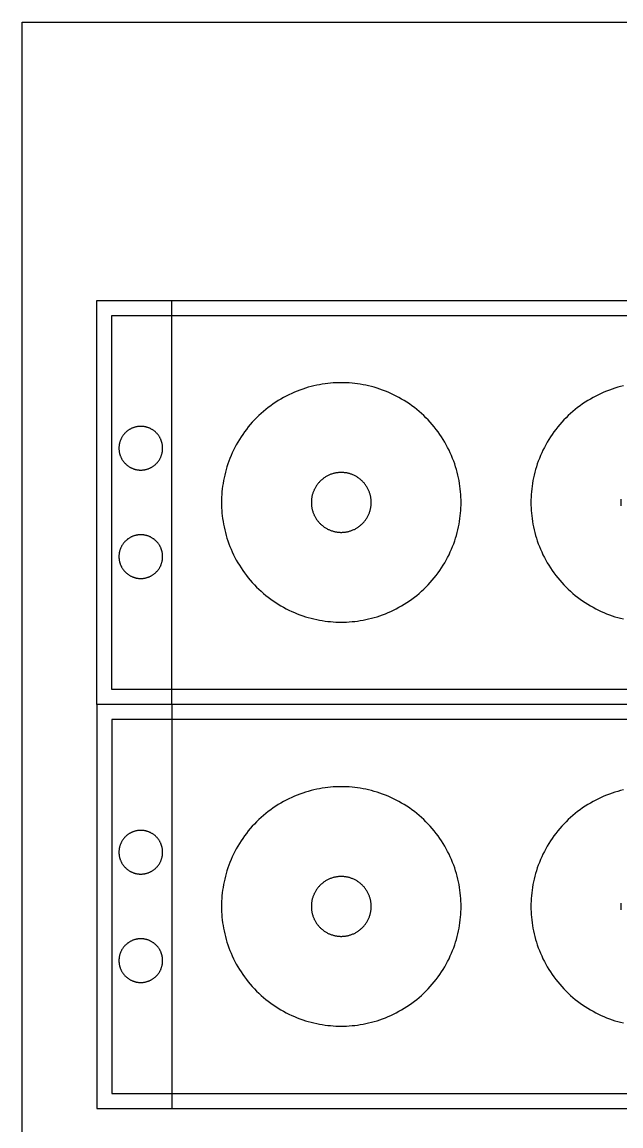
# Model space of a CAD drawing. Header units: centimetres. Extents: x 31418 to 49849, y -3781 to 3852.
# Drawn here: x 33848.1 to 33888.1, y 921.4 to 995.1 of the extents above; entities that cross this region are included whole.
import ezdxf

# ---------------------------------------------------------------- set-up
doc = ezdxf.new("R2010")
doc.units = ezdxf.units.CM
doc.header["$LTSCALE"] = 100
doc.header["$MEASUREMENT"] = 0
doc.layers.add('Artefactos', color=21, linetype='Continuous')
doc.layers.add('Muebles', color=11, linetype='Continuous')

# ---------------------------------------------------------------- blocks, each defined once
blk = doc.blocks.new('cocina')
at = {"layer": 'Artefactos'}
for points in [[(30698.538, 833.774), (30648.538, 833.774)], [(30693.538, 806.774), (30693.538, 833.774)], [(30698.538, 806.774), (30698.538, 833.774)], [(30697.538, 832.774), (30651.538, 832.774)], [(30697.538, 807.774), (30697.538, 832.774)], [(30663.367, 812.486), (30663.554, 812.532), (30663.74, 812.583), (30663.927, 812.639), (30664.113, 812.7), (30664.299, 812.766), (30664.484, 812.836), (30664.668, 812.912), (30664.851, 812.992), (30665.033, 813.078), (30665.213, 813.168), (30665.392, 813.264), (30665.569, 813.364), (30665.744, 813.469), (30665.917, 813.578), (30666.087, 813.693), (30666.255, 813.812), (30666.42, 813.936), (30666.581, 814.064), (30666.74, 814.196), (30666.896, 814.332), (30667.048, 814.473), (30667.196, 814.618), (30667.34, 814.766), (30667.481, 814.918), (30667.618, 815.073), (30667.75, 815.232), (30667.878, 815.394), (30668.002, 815.559), (30668.121, 815.727), (30668.235, 815.897), (30668.345, 816.069), (30668.45, 816.244), (30668.55, 816.421), (30668.645, 816.6), (30668.736, 816.781), (30668.821, 816.962), (30668.902, 817.146), (30668.977, 817.33), (30669.048, 817.515), (30669.114, 817.7), (30669.174, 817.887), (30669.23, 818.073), (30669.281, 818.26), (30669.327, 818.446), (30669.369, 818.633), (30669.406, 818.819), (30669.438, 819.004), (30669.465, 819.189), (30669.488, 819.373), (30669.507, 819.556), (30669.521, 819.737), (30669.531, 819.918), (30669.537, 820.097), (30669.539, 820.274), (30669.537, 820.452), (30669.531, 820.631), (30669.521, 820.812), (30669.507, 820.993), (30669.488, 821.176), (30669.465, 821.36), (30669.438, 821.545), (30669.406, 821.73), (30669.369, 821.916), (30669.327, 822.102), (30669.281, 822.289), (30669.23, 822.476), (30669.174, 822.662), (30669.114, 822.848), (30669.048, 823.034), (30668.977, 823.219), (30668.902, 823.403), (30668.821, 823.587), (30668.736, 823.768), (30668.645, 823.949), (30668.55, 824.128), (30668.45, 824.305), (30668.345, 824.479), (30668.235, 824.652), (30668.121, 824.822), (30668.002, 824.99), (30667.878, 825.155), (30667.75, 825.317), (30667.618, 825.476), (30667.481, 825.631), (30667.34, 825.783), (30667.196, 825.931), (30667.048, 826.076), (30666.896, 826.216), (30666.74, 826.353), (30666.581, 826.485), (30666.42, 826.613), (30666.255, 826.737), (30666.087, 826.856), (30665.917, 826.97), (30665.744, 827.08), (30665.569, 827.185), (30665.392, 827.285), (30665.213, 827.381), (30665.033, 827.471), (30664.851, 827.557), (30664.668, 827.637), (30664.484, 827.713), (30664.299, 827.783), (30664.113, 827.849), (30663.927, 827.91), (30663.74, 827.966), (30663.554, 828.017), (30663.367, 828.063)], [(30663.526, 820.049), (30663.531, 820.095), (30663.535, 820.14), (30663.537, 820.185), (30663.539, 820.23), (30663.539, 820.274), (30663.539, 820.319), (30663.537, 820.364), (30663.535, 820.409), (30663.531, 820.454), (30663.526, 820.5)], [(30651.538, 807.774), (30697.538, 807.774)], [(30648.538, 806.774), (30698.538, 806.774)], [(30693.538, 806.774), (30693.538, 779.774)], [(30698.538, 806.774), (30698.538, 779.774)], [(30651.538, 805.774), (30697.538, 805.774)], [(30697.538, 805.774), (30697.538, 780.774)], [(30663.367, 785.486), (30663.554, 785.532), (30663.74, 785.583), (30663.927, 785.639), (30664.113, 785.7), (30664.299, 785.766), (30664.484, 785.836), (30664.668, 785.912), (30664.851, 785.992), (30665.033, 786.078), (30665.213, 786.168), (30665.392, 786.264), (30665.569, 786.364), (30665.744, 786.469), (30665.917, 786.578), (30666.087, 786.693), (30666.255, 786.812), (30666.42, 786.936), (30666.581, 787.064), (30666.74, 787.196), (30666.896, 787.332), (30667.048, 787.473), (30667.196, 787.618), (30667.34, 787.766), (30667.481, 787.918), (30667.618, 788.073), (30667.75, 788.232), (30667.878, 788.394), (30668.002, 788.559), (30668.121, 788.727), (30668.235, 788.897), (30668.345, 789.069), (30668.45, 789.244), (30668.55, 789.421), (30668.645, 789.6), (30668.736, 789.781), (30668.821, 789.962), (30668.902, 790.146), (30668.977, 790.33), (30669.048, 790.515), (30669.114, 790.7), (30669.174, 790.887), (30669.23, 791.073), (30669.281, 791.26), (30669.327, 791.446), (30669.369, 791.633), (30669.406, 791.819), (30669.438, 792.004), (30669.465, 792.189), (30669.488, 792.373), (30669.507, 792.556), (30669.521, 792.737), (30669.531, 792.918), (30669.537, 793.097), (30669.539, 793.274), (30669.537, 793.452), (30669.531, 793.631), (30669.521, 793.812), (30669.507, 793.993), (30669.488, 794.176), (30669.465, 794.36), (30669.438, 794.545), (30669.406, 794.73), (30669.369, 794.916), (30669.327, 795.102), (30669.281, 795.289), (30669.23, 795.476), (30669.174, 795.662), (30669.114, 795.848), (30669.048, 796.034), (30668.977, 796.219), (30668.902, 796.403), (30668.821, 796.587), (30668.736, 796.768), (30668.645, 796.949), (30668.55, 797.128), (30668.45, 797.305), (30668.345, 797.479), (30668.235, 797.652), (30668.121, 797.822), (30668.002, 797.99), (30667.878, 798.155), (30667.75, 798.317), (30667.618, 798.476), (30667.481, 798.631), (30667.34, 798.783), (30667.196, 798.931), (30667.048, 799.076), (30666.896, 799.216), (30666.74, 799.353), (30666.581, 799.485), (30666.42, 799.613), (30666.255, 799.737), (30666.087, 799.856), (30665.917, 799.97), (30665.744, 800.08), (30665.569, 800.185), (30665.392, 800.285), (30665.213, 800.381), (30665.033, 800.471), (30664.851, 800.557), (30664.668, 800.637), (30664.484, 800.713), (30664.299, 800.783), (30664.113, 800.849), (30663.927, 800.91), (30663.74, 800.966), (30663.554, 801.017), (30663.367, 801.063)], [(30663.526, 793.049), (30663.531, 793.095), (30663.535, 793.14), (30663.537, 793.185), (30663.539, 793.23), (30663.539, 793.274), (30663.539, 793.319), (30663.537, 793.364), (30663.535, 793.409), (30663.531, 793.454), (30663.526, 793.5)], [(30697.538, 780.774), (30651.538, 780.774)], [(30698.538, 779.774), (30648.538, 779.774)]]:
    blk.add_lwpolyline(points, dxfattribs=at)
for points in [[(30674.209, 820.274), (30674.211, 820.097), (30674.217, 819.918), (30674.228, 819.737), (30674.242, 819.556), (30674.26, 819.373), (30674.283, 819.189), (30674.311, 819.004), (30674.343, 818.819), (30674.38, 818.633), (30674.421, 818.446), (30674.467, 818.26), (30674.518, 818.073), (30674.574, 817.887), (30674.635, 817.7), (30674.701, 817.515), (30674.771, 817.33), (30674.847, 817.146), (30674.927, 816.962), (30675.013, 816.781), (30675.103, 816.6), (30675.199, 816.421), (30675.299, 816.244), (30675.404, 816.069), (30675.514, 815.897), (30675.628, 815.727), (30675.747, 815.559), (30675.871, 815.394), (30675.999, 815.232), (30676.131, 815.073), (30676.268, 814.918), (30676.408, 814.766), (30676.553, 814.618), (30676.701, 814.473), (30676.853, 814.332), (30677.008, 814.196), (30677.167, 814.064), (30677.329, 813.936), (30677.494, 813.812), (30677.662, 813.693), (30677.832, 813.578), (30678.005, 813.469), (30678.179, 813.364), (30678.356, 813.264), (30678.535, 813.168), (30678.716, 813.078), (30678.897, 812.992), (30679.081, 812.912), (30679.265, 812.836), (30679.45, 812.766), (30679.636, 812.7), (30679.822, 812.639), (30680.008, 812.583), (30680.195, 812.532), (30680.381, 812.486), (30680.568, 812.445), (30680.754, 812.408), (30680.939, 812.376), (30681.124, 812.348), (30681.308, 812.325), (30681.491, 812.307), (30681.672, 812.293), (30681.853, 812.282), (30682.032, 812.276), (30682.209, 812.274), (30682.387, 812.276), (30682.566, 812.282), (30682.747, 812.293), (30682.928, 812.307), (30683.111, 812.325), (30683.295, 812.348), (30683.48, 812.376), (30683.665, 812.408), (30683.851, 812.445), (30684.038, 812.486), (30684.224, 812.532), (30684.411, 812.583), (30684.597, 812.639), (30684.783, 812.7), (30684.969, 812.766), (30685.154, 812.836), (30685.338, 812.912), (30685.522, 812.992), (30685.703, 813.078), (30685.884, 813.168), (30686.063, 813.264), (30686.24, 813.364), (30686.414, 813.469), (30686.587, 813.578), (30686.757, 813.693), (30686.925, 813.812), (30687.09, 813.936), (30687.252, 814.064), (30687.411, 814.196), (30687.566, 814.332), (30687.718, 814.473), (30687.866, 814.618), (30688.011, 814.766), (30688.151, 814.918), (30688.288, 815.073), (30688.42, 815.232), (30688.548, 815.394), (30688.672, 815.559), (30688.791, 815.727), (30688.905, 815.897), (30689.015, 816.069), (30689.12, 816.244), (30689.22, 816.421), (30689.316, 816.6), (30689.406, 816.781), (30689.492, 816.962), (30689.572, 817.146), (30689.648, 817.33), (30689.718, 817.515), (30689.784, 817.7), (30689.845, 817.887), (30689.901, 818.073), (30689.952, 818.26), (30689.998, 818.446), (30690.039, 818.633), (30690.076, 818.819), (30690.108, 819.004), (30690.135, 819.189), (30690.159, 819.373), (30690.177, 819.556), (30690.191, 819.737), (30690.202, 819.918), (30690.208, 820.097), (30690.209, 820.274), (30690.208, 820.452), (30690.202, 820.631), (30690.191, 820.812), (30690.177, 820.993), (30690.159, 821.176), (30690.135, 821.36), (30690.108, 821.545), (30690.076, 821.73), (30690.039, 821.916), (30689.998, 822.102), (30689.952, 822.289), (30689.901, 822.476), (30689.845, 822.662), (30689.784, 822.848), (30689.718, 823.034), (30689.648, 823.219), (30689.572, 823.403), (30689.492, 823.587), (30689.406, 823.768), (30689.316, 823.949), (30689.22, 824.128), (30689.12, 824.305), (30689.015, 824.479), (30688.905, 824.652), (30688.791, 824.822), (30688.672, 824.99), (30688.548, 825.155), (30688.42, 825.317), (30688.288, 825.476), (30688.151, 825.631), (30688.011, 825.783), (30687.866, 825.931), (30687.718, 826.076), (30687.566, 826.216), (30687.411, 826.353), (30687.252, 826.485), (30687.09, 826.613), (30686.925, 826.737), (30686.757, 826.856), (30686.587, 826.97), (30686.414, 827.08), (30686.24, 827.185), (30686.063, 827.285), (30685.884, 827.381), (30685.703, 827.471), (30685.522, 827.557), (30685.338, 827.637), (30685.154, 827.713), (30684.969, 827.783), (30684.783, 827.849), (30684.597, 827.91), (30684.411, 827.966), (30684.224, 828.017), (30684.038, 828.063), (30683.851, 828.104), (30683.665, 828.141), (30683.48, 828.173), (30683.295, 828.2), (30683.111, 828.223), (30682.928, 828.242), (30682.747, 828.256), (30682.566, 828.267), (30682.387, 828.272), (30682.209, 828.274), (30682.032, 828.272), (30681.853, 828.267), (30681.672, 828.256), (30681.491, 828.242), (30681.308, 828.223), (30681.124, 828.2), (30680.939, 828.173), (30680.754, 828.141), (30680.568, 828.104), (30680.381, 828.063), (30680.195, 828.017), (30680.008, 827.966), (30679.822, 827.91), (30679.636, 827.849), (30679.45, 827.783), (30679.265, 827.713), (30679.081, 827.637), (30678.897, 827.557), (30678.716, 827.471), (30678.535, 827.381), (30678.356, 827.285), (30678.179, 827.185), (30678.005, 827.08), (30677.832, 826.97), (30677.662, 826.856), (30677.494, 826.737), (30677.329, 826.613), (30677.167, 826.485), (30677.008, 826.353), (30676.853, 826.216), (30676.701, 826.076), (30676.553, 825.931), (30676.408, 825.783), (30676.268, 825.631), (30676.131, 825.476), (30675.999, 825.317), (30675.871, 825.155), (30675.747, 824.99), (30675.628, 824.822), (30675.514, 824.652), (30675.404, 824.479), (30675.299, 824.305), (30675.199, 824.128), (30675.103, 823.949), (30675.013, 823.768), (30674.927, 823.587), (30674.847, 823.403), (30674.771, 823.219), (30674.701, 823.034), (30674.635, 822.848), (30674.574, 822.662), (30674.518, 822.476), (30674.467, 822.289), (30674.421, 822.102), (30674.38, 821.916), (30674.343, 821.73), (30674.311, 821.545), (30674.283, 821.36), (30674.26, 821.176), (30674.242, 820.993), (30674.228, 820.812), (30674.217, 820.631), (30674.211, 820.452)], [(30694.141, 823.897), (30694.142, 823.865), (30694.143, 823.832), (30694.144, 823.799), (30694.147, 823.766), (30694.15, 823.733), (30694.155, 823.699), (30694.16, 823.666), (30694.166, 823.632), (30694.172, 823.598), (30694.18, 823.564), (30694.188, 823.53), (30694.197, 823.496), (30694.208, 823.462), (30694.219, 823.428), (30694.231, 823.394), (30694.244, 823.36), (30694.257, 823.327), (30694.272, 823.293), (30694.288, 823.26), (30694.304, 823.227), (30694.322, 823.194), (30694.34, 823.162), (30694.359, 823.13), (30694.379, 823.099), (30694.4, 823.068), (30694.422, 823.037), (30694.444, 823.007), (30694.468, 822.978), (30694.492, 822.949), (30694.517, 822.92), (30694.542, 822.892), (30694.569, 822.865), (30694.596, 822.839), (30694.623, 822.813), (30694.652, 822.789), (30694.681, 822.764), (30694.71, 822.741), (30694.74, 822.718), (30694.771, 822.697), (30694.802, 822.676), (30694.834, 822.656), (30694.865, 822.637), (30694.898, 822.618), (30694.93, 822.601), (30694.963, 822.585), (30694.996, 822.569), (30695.03, 822.554), (30695.063, 822.54), (30695.097, 822.528), (30695.131, 822.516), (30695.165, 822.504), (30695.199, 822.494), (30695.233, 822.485), (30695.267, 822.477), (30695.301, 822.469), (30695.335, 822.462), (30695.369, 822.456), (30695.403, 822.451), (30695.436, 822.447), (30695.47, 822.444), (30695.503, 822.441), (30695.536, 822.439), (30695.568, 822.438), (30695.601, 822.438), (30695.633, 822.438), (30695.666, 822.439), (30695.699, 822.441), (30695.732, 822.444), (30695.765, 822.447), (30695.799, 822.451), (30695.832, 822.456), (30695.866, 822.462), (30695.9, 822.469), (30695.934, 822.477), (30695.968, 822.485), (30696.002, 822.494), (30696.036, 822.504), (30696.07, 822.516), (30696.104, 822.528), (30696.138, 822.54), (30696.171, 822.554), (30696.205, 822.569), (30696.238, 822.585), (30696.271, 822.601), (30696.304, 822.618), (30696.336, 822.637), (30696.368, 822.656), (30696.399, 822.676), (30696.43, 822.697), (30696.461, 822.718), (30696.491, 822.741), (30696.521, 822.764), (30696.55, 822.789), (30696.578, 822.813), (30696.606, 822.839), (30696.633, 822.865), (30696.659, 822.892), (30696.685, 822.92), (30696.71, 822.949), (30696.734, 822.978), (30696.757, 823.007), (30696.78, 823.037), (30696.801, 823.068), (30696.822, 823.099), (30696.842, 823.13), (30696.861, 823.162), (30696.88, 823.194), (30696.897, 823.227), (30696.914, 823.26), (30696.929, 823.293), (30696.944, 823.327), (30696.958, 823.36), (30696.971, 823.394), (30696.983, 823.428), (30696.994, 823.462), (30697.004, 823.496), (30697.013, 823.53), (30697.022, 823.564), (30697.029, 823.598), (30697.036, 823.632), (30697.042, 823.666), (30697.047, 823.699), (30697.051, 823.733), (30697.054, 823.766), (30697.057, 823.799), (30697.059, 823.832), (30697.06, 823.865), (30697.06, 823.897), (30697.06, 823.93), (30697.059, 823.963), (30697.057, 823.995), (30697.054, 824.029), (30697.051, 824.062), (30697.047, 824.095), (30697.042, 824.129), (30697.036, 824.163), (30697.029, 824.197), (30697.022, 824.231), (30697.013, 824.265), (30697.004, 824.299), (30696.994, 824.333), (30696.983, 824.367), (30696.971, 824.401), (30696.958, 824.435), (30696.944, 824.468), (30696.929, 824.502), (30696.914, 824.535), (30696.897, 824.568), (30696.88, 824.6), (30696.861, 824.633), (30696.842, 824.665), (30696.822, 824.696), (30696.801, 824.727), (30696.78, 824.758), (30696.757, 824.788), (30696.734, 824.817), (30696.71, 824.846), (30696.685, 824.875), (30696.659, 824.902), (30696.633, 824.929), (30696.606, 824.956), (30696.578, 824.981), (30696.55, 825.006), (30696.521, 825.031), (30696.491, 825.054), (30696.461, 825.076), (30696.43, 825.098), (30696.399, 825.119), (30696.368, 825.139), (30696.336, 825.158), (30696.304, 825.176), (30696.271, 825.194), (30696.238, 825.21), (30696.205, 825.226), (30696.171, 825.241), (30696.138, 825.254), (30696.104, 825.267), (30696.07, 825.279), (30696.036, 825.29), (30696.002, 825.301), (30695.968, 825.31), (30695.934, 825.318), (30695.9, 825.326), (30695.866, 825.333), (30695.832, 825.338), (30695.799, 825.343), (30695.765, 825.348), (30695.732, 825.351), (30695.699, 825.354), (30695.666, 825.355), (30695.633, 825.357), (30695.601, 825.357), (30695.568, 825.357), (30695.536, 825.355), (30695.503, 825.354), (30695.47, 825.351), (30695.436, 825.348), (30695.403, 825.343), (30695.369, 825.338), (30695.335, 825.333), (30695.301, 825.326), (30695.267, 825.318), (30695.233, 825.31), (30695.199, 825.301), (30695.165, 825.29), (30695.131, 825.279), (30695.097, 825.267), (30695.063, 825.254), (30695.03, 825.241), (30694.996, 825.226), (30694.963, 825.21), (30694.93, 825.194), (30694.898, 825.176), (30694.865, 825.158), (30694.834, 825.139), (30694.802, 825.119), (30694.771, 825.098), (30694.74, 825.076), (30694.71, 825.054), (30694.681, 825.031), (30694.652, 825.006), (30694.623, 824.981), (30694.596, 824.956), (30694.569, 824.929), (30694.542, 824.902), (30694.517, 824.875), (30694.492, 824.846), (30694.468, 824.817), (30694.444, 824.788), (30694.422, 824.758), (30694.4, 824.727), (30694.379, 824.696), (30694.359, 824.665), (30694.34, 824.633), (30694.322, 824.6), (30694.304, 824.568), (30694.288, 824.535), (30694.272, 824.502), (30694.257, 824.468), (30694.244, 824.435), (30694.231, 824.401), (30694.219, 824.367), (30694.208, 824.333), (30694.197, 824.299), (30694.188, 824.265), (30694.18, 824.231), (30694.172, 824.197), (30694.166, 824.163), (30694.16, 824.129), (30694.155, 824.095), (30694.15, 824.062), (30694.147, 824.029), (30694.144, 823.995), (30694.143, 823.963), (30694.142, 823.93)], [(30680.209, 820.274), (30680.21, 820.23), (30680.211, 820.185), (30680.214, 820.14), (30680.218, 820.095), (30680.222, 820.049), (30680.228, 820.003), (30680.235, 819.957), (30680.243, 819.911), (30680.252, 819.864), (30680.262, 819.817), (30680.274, 819.771), (30680.287, 819.724), (30680.301, 819.678), (30680.316, 819.631), (30680.332, 819.585), (30680.35, 819.538), (30680.369, 819.492), (30680.389, 819.446), (30680.41, 819.401), (30680.433, 819.356), (30680.457, 819.311), (30680.482, 819.267), (30680.508, 819.223), (30680.536, 819.18), (30680.564, 819.137), (30680.594, 819.096), (30680.625, 819.054), (30680.657, 819.014), (30680.69, 818.974), (30680.724, 818.935), (30680.759, 818.897), (30680.795, 818.86), (30680.832, 818.824), (30680.87, 818.789), (30680.909, 818.755), (30680.949, 818.722), (30680.989, 818.69), (30681.031, 818.659), (30681.073, 818.629), (30681.115, 818.6), (30681.158, 818.573), (30681.202, 818.547), (30681.246, 818.522), (30681.291, 818.498), (30681.336, 818.475), (30681.381, 818.454), (30681.427, 818.434), (30681.473, 818.415), (30681.52, 818.397), (30681.566, 818.381), (30681.613, 818.366), (30681.659, 818.352), (30681.706, 818.339), (30681.752, 818.327), (30681.799, 818.317), (30681.846, 818.308), (30681.892, 818.3), (30681.938, 818.293), (30681.984, 818.287), (30682.03, 818.283), (30682.075, 818.279), (30682.12, 818.276), (30682.165, 818.275), (30682.209, 818.274), (30682.254, 818.275), (30682.299, 818.276), (30682.344, 818.279), (30682.389, 818.283), (30682.435, 818.287), (30682.481, 818.293), (30682.527, 818.3), (30682.573, 818.308), (30682.62, 818.317), (30682.667, 818.327), (30682.713, 818.339), (30682.76, 818.352), (30682.806, 818.366), (30682.853, 818.381), (30682.899, 818.397), (30682.946, 818.415), (30682.992, 818.434), (30683.038, 818.454), (30683.083, 818.475), (30683.128, 818.498), (30683.173, 818.522), (30683.217, 818.547), (30683.261, 818.573), (30683.304, 818.6), (30683.346, 818.629), (30683.388, 818.659), (30683.43, 818.69), (30683.47, 818.722), (30683.51, 818.755), (30683.549, 818.789), (30683.587, 818.824), (30683.624, 818.86), (30683.66, 818.897), (30683.695, 818.935), (30683.729, 818.974), (30683.762, 819.014), (30683.794, 819.054), (30683.825, 819.096), (30683.855, 819.137), (30683.883, 819.18), (30683.911, 819.223), (30683.937, 819.267), (30683.962, 819.311), (30683.986, 819.356), (30684.009, 819.401), (30684.03, 819.446), (30684.05, 819.492), (30684.069, 819.538), (30684.087, 819.585), (30684.103, 819.631), (30684.118, 819.678), (30684.132, 819.724), (30684.145, 819.771), (30684.157, 819.817), (30684.167, 819.864), (30684.176, 819.911), (30684.184, 819.957), (30684.191, 820.003), (30684.197, 820.049), (30684.201, 820.095), (30684.205, 820.14), (30684.208, 820.185), (30684.209, 820.23), (30684.209, 820.274), (30684.209, 820.319), (30684.208, 820.364), (30684.205, 820.409), (30684.201, 820.454), (30684.197, 820.5), (30684.191, 820.546), (30684.184, 820.592), (30684.176, 820.638), (30684.167, 820.685), (30684.157, 820.731), (30684.145, 820.778), (30684.132, 820.825), (30684.118, 820.871), (30684.103, 820.918), (30684.087, 820.964), (30684.069, 821.011), (30684.05, 821.057), (30684.03, 821.102), (30684.009, 821.148), (30683.986, 821.193), (30683.962, 821.238), (30683.937, 821.282), (30683.911, 821.326), (30683.883, 821.369), (30683.855, 821.411), (30683.825, 821.453), (30683.794, 821.495), (30683.762, 821.535), (30683.729, 821.575), (30683.695, 821.614), (30683.66, 821.652), (30683.624, 821.689), (30683.587, 821.725), (30683.549, 821.76), (30683.51, 821.794), (30683.47, 821.827), (30683.43, 821.859), (30683.388, 821.89), (30683.346, 821.92), (30683.304, 821.948), (30683.261, 821.976), (30683.217, 822.002), (30683.173, 822.027), (30683.128, 822.051), (30683.083, 822.074), (30683.038, 822.095), (30682.992, 822.115), (30682.946, 822.134), (30682.899, 822.152), (30682.853, 822.168), (30682.806, 822.183), (30682.76, 822.197), (30682.713, 822.21), (30682.667, 822.222), (30682.62, 822.232), (30682.573, 822.241), (30682.527, 822.249), (30682.481, 822.256), (30682.435, 822.262), (30682.389, 822.266), (30682.344, 822.27), (30682.299, 822.272), (30682.254, 822.274), (30682.209, 822.274), (30682.165, 822.274), (30682.12, 822.272), (30682.075, 822.27), (30682.03, 822.266), (30681.984, 822.262), (30681.938, 822.256), (30681.892, 822.249), (30681.846, 822.241), (30681.799, 822.232), (30681.752, 822.222), (30681.706, 822.21), (30681.659, 822.197), (30681.613, 822.183), (30681.566, 822.168), (30681.52, 822.152), (30681.473, 822.134), (30681.427, 822.115), (30681.381, 822.095), (30681.336, 822.074), (30681.291, 822.051), (30681.246, 822.027), (30681.202, 822.002), (30681.158, 821.976), (30681.115, 821.948), (30681.073, 821.92), (30681.031, 821.89), (30680.989, 821.859), (30680.949, 821.827), (30680.909, 821.794), (30680.87, 821.76), (30680.832, 821.725), (30680.795, 821.689), (30680.759, 821.652), (30680.724, 821.614), (30680.69, 821.575), (30680.657, 821.535), (30680.625, 821.495), (30680.594, 821.453), (30680.564, 821.411), (30680.536, 821.369), (30680.508, 821.326), (30680.482, 821.282), (30680.457, 821.238), (30680.433, 821.193), (30680.41, 821.148), (30680.389, 821.102), (30680.369, 821.057), (30680.35, 821.011), (30680.332, 820.964), (30680.316, 820.918), (30680.301, 820.871), (30680.287, 820.825), (30680.274, 820.778), (30680.262, 820.731), (30680.252, 820.685), (30680.243, 820.638), (30680.235, 820.592), (30680.228, 820.546), (30680.222, 820.5), (30680.218, 820.454), (30680.214, 820.409), (30680.211, 820.364), (30680.21, 820.319)], [(30694.141, 816.651), (30694.142, 816.619), (30694.143, 816.586), (30694.144, 816.553), (30694.147, 816.52), (30694.15, 816.487), (30694.155, 816.453), (30694.16, 816.42), (30694.166, 816.386), (30694.172, 816.352), (30694.18, 816.318), (30694.188, 816.284), (30694.197, 816.25), (30694.208, 816.216), (30694.219, 816.182), (30694.231, 816.148), (30694.244, 816.114), (30694.257, 816.081), (30694.272, 816.047), (30694.288, 816.014), (30694.304, 815.981), (30694.322, 815.949), (30694.34, 815.916), (30694.359, 815.884), (30694.379, 815.853), (30694.4, 815.822), (30694.422, 815.791), (30694.444, 815.761), (30694.468, 815.732), (30694.492, 815.703), (30694.517, 815.674), (30694.542, 815.647), (30694.569, 815.619), (30694.596, 815.593), (30694.623, 815.567), (30694.652, 815.543), (30694.681, 815.518), (30694.71, 815.495), (30694.74, 815.472), (30694.771, 815.451), (30694.802, 815.43), (30694.834, 815.41), (30694.865, 815.391), (30694.898, 815.372), (30694.93, 815.355), (30694.963, 815.339), (30694.996, 815.323), (30695.03, 815.308), (30695.063, 815.294), (30695.097, 815.282), (30695.131, 815.27), (30695.165, 815.259), (30695.199, 815.248), (30695.233, 815.239), (30695.267, 815.231), (30695.301, 815.223), (30695.335, 815.216), (30695.369, 815.21), (30695.403, 815.205), (30695.436, 815.201), (30695.47, 815.198), (30695.503, 815.195), (30695.536, 815.193), (30695.568, 815.192), (30695.601, 815.192), (30695.633, 815.192), (30695.666, 815.193), (30695.699, 815.195), (30695.732, 815.198), (30695.765, 815.201), (30695.799, 815.205), (30695.832, 815.21), (30695.866, 815.216), (30695.9, 815.223), (30695.934, 815.231), (30695.968, 815.239), (30696.002, 815.248), (30696.036, 815.259), (30696.07, 815.27), (30696.104, 815.282), (30696.138, 815.294), (30696.171, 815.308), (30696.205, 815.323), (30696.238, 815.339), (30696.271, 815.355), (30696.304, 815.372), (30696.336, 815.391), (30696.368, 815.41), (30696.399, 815.43), (30696.43, 815.451), (30696.461, 815.472), (30696.491, 815.495), (30696.521, 815.518), (30696.55, 815.543), (30696.578, 815.567), (30696.606, 815.593), (30696.633, 815.619), (30696.659, 815.647), (30696.685, 815.674), (30696.71, 815.703), (30696.734, 815.732), (30696.757, 815.761), (30696.78, 815.791), (30696.801, 815.822), (30696.822, 815.853), (30696.842, 815.884), (30696.861, 815.916), (30696.88, 815.949), (30696.897, 815.981), (30696.914, 816.014), (30696.929, 816.047), (30696.944, 816.081), (30696.958, 816.114), (30696.971, 816.148), (30696.983, 816.182), (30696.994, 816.216), (30697.004, 816.25), (30697.013, 816.284), (30697.022, 816.318), (30697.029, 816.352), (30697.036, 816.386), (30697.042, 816.42), (30697.047, 816.453), (30697.051, 816.487), (30697.054, 816.52), (30697.057, 816.553), (30697.059, 816.586), (30697.06, 816.619), (30697.06, 816.651), (30697.06, 816.684), (30697.059, 816.717), (30697.057, 816.749), (30697.054, 816.783), (30697.051, 816.816), (30697.047, 816.85), (30697.042, 816.883), (30697.036, 816.917), (30697.029, 816.951), (30697.022, 816.985), (30697.013, 817.019), (30697.004, 817.053), (30696.994, 817.087), (30696.983, 817.121), (30696.971, 817.155), (30696.958, 817.189), (30696.944, 817.222), (30696.929, 817.256), (30696.914, 817.289), (30696.897, 817.322), (30696.88, 817.354), (30696.861, 817.387), (30696.842, 817.419), (30696.822, 817.45), (30696.801, 817.481), (30696.78, 817.512), (30696.757, 817.542), (30696.734, 817.571), (30696.71, 817.6), (30696.685, 817.629), (30696.659, 817.656), (30696.633, 817.683), (30696.606, 817.71), (30696.578, 817.736), (30696.55, 817.76), (30696.521, 817.785), (30696.491, 817.808), (30696.461, 817.83), (30696.43, 817.852), (30696.399, 817.873), (30696.368, 817.893), (30696.336, 817.912), (30696.304, 817.931), (30696.271, 817.948), (30696.238, 817.964), (30696.205, 817.98), (30696.171, 817.995), (30696.138, 818.008), (30696.104, 818.021), (30696.07, 818.033), (30696.036, 818.044), (30696.002, 818.055), (30695.968, 818.064), (30695.934, 818.072), (30695.9, 818.08), (30695.866, 818.087), (30695.832, 818.092), (30695.799, 818.097), (30695.765, 818.102), (30695.732, 818.105), (30695.699, 818.108), (30695.666, 818.11), (30695.633, 818.111), (30695.601, 818.111), (30695.568, 818.111), (30695.536, 818.11), (30695.503, 818.108), (30695.47, 818.105), (30695.436, 818.102), (30695.403, 818.097), (30695.369, 818.092), (30695.335, 818.087), (30695.301, 818.08), (30695.267, 818.072), (30695.233, 818.064), (30695.199, 818.055), (30695.165, 818.044), (30695.131, 818.033), (30695.097, 818.021), (30695.063, 818.008), (30695.03, 817.995), (30694.996, 817.98), (30694.963, 817.964), (30694.93, 817.948), (30694.898, 817.931), (30694.865, 817.912), (30694.834, 817.893), (30694.802, 817.873), (30694.771, 817.852), (30694.74, 817.83), (30694.71, 817.808), (30694.681, 817.785), (30694.652, 817.76), (30694.623, 817.736), (30694.596, 817.71), (30694.569, 817.683), (30694.542, 817.656), (30694.517, 817.629), (30694.492, 817.6), (30694.468, 817.571), (30694.444, 817.542), (30694.422, 817.512), (30694.4, 817.481), (30694.379, 817.45), (30694.359, 817.419), (30694.34, 817.387), (30694.322, 817.354), (30694.304, 817.322), (30694.288, 817.289), (30694.272, 817.256), (30694.257, 817.222), (30694.244, 817.189), (30694.231, 817.155), (30694.219, 817.121), (30694.208, 817.087), (30694.197, 817.053), (30694.188, 817.019), (30694.18, 816.985), (30694.172, 816.951), (30694.166, 816.917), (30694.16, 816.883), (30694.155, 816.85), (30694.15, 816.816), (30694.147, 816.783), (30694.144, 816.749), (30694.143, 816.717), (30694.142, 816.684)], [(30674.209, 793.274), (30674.211, 793.097), (30674.217, 792.918), (30674.228, 792.737), (30674.242, 792.556), (30674.26, 792.373), (30674.283, 792.189), (30674.311, 792.004), (30674.343, 791.819), (30674.38, 791.633), (30674.421, 791.446), (30674.467, 791.26), (30674.518, 791.073), (30674.574, 790.887), (30674.635, 790.7), (30674.701, 790.515), (30674.771, 790.33), (30674.847, 790.146), (30674.927, 789.962), (30675.013, 789.781), (30675.103, 789.6), (30675.199, 789.421), (30675.299, 789.244), (30675.404, 789.069), (30675.514, 788.897), (30675.628, 788.727), (30675.747, 788.559), (30675.871, 788.394), (30675.999, 788.232), (30676.131, 788.073), (30676.268, 787.918), (30676.408, 787.766), (30676.553, 787.618), (30676.701, 787.473), (30676.853, 787.332), (30677.008, 787.196), (30677.167, 787.064), (30677.329, 786.936), (30677.494, 786.812), (30677.662, 786.693), (30677.832, 786.578), (30678.005, 786.469), (30678.179, 786.364), (30678.356, 786.264), (30678.535, 786.168), (30678.716, 786.078), (30678.897, 785.992), (30679.081, 785.912), (30679.265, 785.836), (30679.45, 785.766), (30679.636, 785.7), (30679.822, 785.639), (30680.008, 785.583), (30680.195, 785.532), (30680.381, 785.486), (30680.568, 785.445), (30680.754, 785.408), (30680.939, 785.376), (30681.124, 785.348), (30681.308, 785.325), (30681.491, 785.307), (30681.672, 785.293), (30681.853, 785.282), (30682.032, 785.276), (30682.209, 785.274), (30682.387, 785.276), (30682.566, 785.282), (30682.747, 785.293), (30682.928, 785.307), (30683.111, 785.325), (30683.295, 785.348), (30683.48, 785.376), (30683.665, 785.408), (30683.851, 785.445), (30684.038, 785.486), (30684.224, 785.532), (30684.411, 785.583), (30684.597, 785.639), (30684.783, 785.7), (30684.969, 785.766), (30685.154, 785.836), (30685.338, 785.912), (30685.522, 785.992), (30685.703, 786.078), (30685.884, 786.168), (30686.063, 786.264), (30686.24, 786.364), (30686.414, 786.469), (30686.587, 786.578), (30686.757, 786.693), (30686.925, 786.812), (30687.09, 786.936), (30687.252, 787.064), (30687.411, 787.196), (30687.566, 787.332), (30687.718, 787.473), (30687.866, 787.618), (30688.011, 787.766), (30688.151, 787.918), (30688.288, 788.073), (30688.42, 788.232), (30688.548, 788.394), (30688.672, 788.559), (30688.791, 788.727), (30688.905, 788.897), (30689.015, 789.069), (30689.12, 789.244), (30689.22, 789.421), (30689.316, 789.6), (30689.406, 789.781), (30689.492, 789.962), (30689.572, 790.146), (30689.648, 790.33), (30689.718, 790.515), (30689.784, 790.7), (30689.845, 790.887), (30689.901, 791.073), (30689.952, 791.26), (30689.998, 791.446), (30690.039, 791.633), (30690.076, 791.819), (30690.108, 792.004), (30690.135, 792.189), (30690.159, 792.373), (30690.177, 792.556), (30690.191, 792.737), (30690.202, 792.918), (30690.208, 793.097), (30690.209, 793.274), (30690.208, 793.452), (30690.202, 793.631), (30690.191, 793.812), (30690.177, 793.993), (30690.159, 794.176), (30690.135, 794.36), (30690.108, 794.545), (30690.076, 794.73), (30690.039, 794.916), (30689.998, 795.102), (30689.952, 795.289), (30689.901, 795.476), (30689.845, 795.662), (30689.784, 795.848), (30689.718, 796.034), (30689.648, 796.219), (30689.572, 796.403), (30689.492, 796.587), (30689.406, 796.768), (30689.316, 796.949), (30689.22, 797.128), (30689.12, 797.305), (30689.015, 797.479), (30688.905, 797.652), (30688.791, 797.822), (30688.672, 797.99), (30688.548, 798.155), (30688.42, 798.317), (30688.288, 798.476), (30688.151, 798.631), (30688.011, 798.783), (30687.866, 798.931), (30687.718, 799.076), (30687.566, 799.216), (30687.411, 799.353), (30687.252, 799.485), (30687.09, 799.613), (30686.925, 799.737), (30686.757, 799.856), (30686.587, 799.97), (30686.414, 800.08), (30686.24, 800.185), (30686.063, 800.285), (30685.884, 800.381), (30685.703, 800.471), (30685.522, 800.557), (30685.338, 800.637), (30685.154, 800.713), (30684.969, 800.783), (30684.783, 800.849), (30684.597, 800.91), (30684.411, 800.966), (30684.224, 801.017), (30684.038, 801.063), (30683.851, 801.104), (30683.665, 801.141), (30683.48, 801.173), (30683.295, 801.2), (30683.111, 801.223), (30682.928, 801.242), (30682.747, 801.256), (30682.566, 801.267), (30682.387, 801.272), (30682.209, 801.274), (30682.032, 801.272), (30681.853, 801.267), (30681.672, 801.256), (30681.491, 801.242), (30681.308, 801.223), (30681.124, 801.2), (30680.939, 801.173), (30680.754, 801.141), (30680.568, 801.104), (30680.381, 801.063), (30680.195, 801.017), (30680.008, 800.966), (30679.822, 800.91), (30679.636, 800.849), (30679.45, 800.783), (30679.265, 800.713), (30679.081, 800.637), (30678.897, 800.557), (30678.716, 800.471), (30678.535, 800.381), (30678.356, 800.285), (30678.179, 800.185), (30678.005, 800.08), (30677.832, 799.97), (30677.662, 799.856), (30677.494, 799.737), (30677.329, 799.613), (30677.167, 799.485), (30677.008, 799.353), (30676.853, 799.216), (30676.701, 799.076), (30676.553, 798.931), (30676.408, 798.783), (30676.268, 798.631), (30676.131, 798.476), (30675.999, 798.317), (30675.871, 798.155), (30675.747, 797.99), (30675.628, 797.822), (30675.514, 797.652), (30675.404, 797.479), (30675.299, 797.305), (30675.199, 797.128), (30675.103, 796.949), (30675.013, 796.768), (30674.927, 796.587), (30674.847, 796.403), (30674.771, 796.219), (30674.701, 796.034), (30674.635, 795.848), (30674.574, 795.662), (30674.518, 795.476), (30674.467, 795.289), (30674.421, 795.102), (30674.38, 794.916), (30674.343, 794.73), (30674.311, 794.545), (30674.283, 794.36), (30674.26, 794.176), (30674.242, 793.993), (30674.228, 793.812), (30674.217, 793.631), (30674.211, 793.452)], [(30694.141, 796.897), (30694.142, 796.865), (30694.143, 796.832), (30694.144, 796.799), (30694.147, 796.766), (30694.15, 796.733), (30694.155, 796.699), (30694.16, 796.666), (30694.166, 796.632), (30694.172, 796.598), (30694.18, 796.564), (30694.188, 796.53), (30694.197, 796.496), (30694.208, 796.462), (30694.219, 796.428), (30694.231, 796.394), (30694.244, 796.36), (30694.257, 796.327), (30694.272, 796.293), (30694.288, 796.26), (30694.304, 796.227), (30694.322, 796.194), (30694.34, 796.162), (30694.359, 796.13), (30694.379, 796.099), (30694.4, 796.068), (30694.422, 796.037), (30694.444, 796.007), (30694.468, 795.978), (30694.492, 795.949), (30694.517, 795.92), (30694.542, 795.892), (30694.569, 795.865), (30694.596, 795.839), (30694.623, 795.813), (30694.652, 795.789), (30694.681, 795.764), (30694.71, 795.741), (30694.74, 795.718), (30694.771, 795.697), (30694.802, 795.676), (30694.834, 795.656), (30694.865, 795.637), (30694.898, 795.618), (30694.93, 795.601), (30694.963, 795.585), (30694.996, 795.569), (30695.03, 795.554), (30695.063, 795.54), (30695.097, 795.528), (30695.131, 795.516), (30695.165, 795.504), (30695.199, 795.494), (30695.233, 795.485), (30695.267, 795.477), (30695.301, 795.469), (30695.335, 795.462), (30695.369, 795.456), (30695.403, 795.451), (30695.436, 795.447), (30695.47, 795.444), (30695.503, 795.441), (30695.536, 795.439), (30695.568, 795.438), (30695.601, 795.438), (30695.633, 795.438), (30695.666, 795.439), (30695.699, 795.441), (30695.732, 795.444), (30695.765, 795.447), (30695.799, 795.451), (30695.832, 795.456), (30695.866, 795.462), (30695.9, 795.469), (30695.934, 795.477), (30695.968, 795.485), (30696.002, 795.494), (30696.036, 795.504), (30696.07, 795.516), (30696.104, 795.528), (30696.138, 795.54), (30696.171, 795.554), (30696.205, 795.569), (30696.238, 795.585), (30696.271, 795.601), (30696.304, 795.618), (30696.336, 795.637), (30696.368, 795.656), (30696.399, 795.676), (30696.43, 795.697), (30696.461, 795.718), (30696.491, 795.741), (30696.521, 795.764), (30696.55, 795.789), (30696.578, 795.813), (30696.606, 795.839), (30696.633, 795.865), (30696.659, 795.892), (30696.685, 795.92), (30696.71, 795.949), (30696.734, 795.978), (30696.757, 796.007), (30696.78, 796.037), (30696.801, 796.068), (30696.822, 796.099), (30696.842, 796.13), (30696.861, 796.162), (30696.88, 796.194), (30696.897, 796.227), (30696.914, 796.26), (30696.929, 796.293), (30696.944, 796.327), (30696.958, 796.36), (30696.971, 796.394), (30696.983, 796.428), (30696.994, 796.462), (30697.004, 796.496), (30697.013, 796.53), (30697.022, 796.564), (30697.029, 796.598), (30697.036, 796.632), (30697.042, 796.666), (30697.047, 796.699), (30697.051, 796.733), (30697.054, 796.766), (30697.057, 796.799), (30697.059, 796.832), (30697.06, 796.865), (30697.06, 796.897), (30697.06, 796.93), (30697.059, 796.963), (30697.057, 796.995), (30697.054, 797.029), (30697.051, 797.062), (30697.047, 797.095), (30697.042, 797.129), (30697.036, 797.163), (30697.029, 797.197), (30697.022, 797.231), (30697.013, 797.265), (30697.004, 797.299), (30696.994, 797.333), (30696.983, 797.367), (30696.971, 797.401), (30696.958, 797.435), (30696.944, 797.468), (30696.929, 797.502), (30696.914, 797.535), (30696.897, 797.568), (30696.88, 797.6), (30696.861, 797.633), (30696.842, 797.665), (30696.822, 797.696), (30696.801, 797.727), (30696.78, 797.758), (30696.757, 797.788), (30696.734, 797.817), (30696.71, 797.846), (30696.685, 797.875), (30696.659, 797.902), (30696.633, 797.929), (30696.606, 797.956), (30696.578, 797.981), (30696.55, 798.006), (30696.521, 798.031), (30696.491, 798.054), (30696.461, 798.076), (30696.43, 798.098), (30696.399, 798.119), (30696.368, 798.139), (30696.336, 798.158), (30696.304, 798.176), (30696.271, 798.194), (30696.238, 798.21), (30696.205, 798.226), (30696.171, 798.241), (30696.138, 798.254), (30696.104, 798.267), (30696.07, 798.279), (30696.036, 798.29), (30696.002, 798.301), (30695.968, 798.31), (30695.934, 798.318), (30695.9, 798.326), (30695.866, 798.333), (30695.832, 798.338), (30695.799, 798.343), (30695.765, 798.348), (30695.732, 798.351), (30695.699, 798.354), (30695.666, 798.355), (30695.633, 798.357), (30695.601, 798.357), (30695.568, 798.357), (30695.536, 798.355), (30695.503, 798.354), (30695.47, 798.351), (30695.436, 798.348), (30695.403, 798.343), (30695.369, 798.338), (30695.335, 798.333), (30695.301, 798.326), (30695.267, 798.318), (30695.233, 798.31), (30695.199, 798.301), (30695.165, 798.29), (30695.131, 798.279), (30695.097, 798.267), (30695.063, 798.254), (30695.03, 798.241), (30694.996, 798.226), (30694.963, 798.21), (30694.93, 798.194), (30694.898, 798.176), (30694.865, 798.158), (30694.834, 798.139), (30694.802, 798.119), (30694.771, 798.098), (30694.74, 798.076), (30694.71, 798.054), (30694.681, 798.031), (30694.652, 798.006), (30694.623, 797.981), (30694.596, 797.956), (30694.569, 797.929), (30694.542, 797.902), (30694.517, 797.875), (30694.492, 797.846), (30694.468, 797.817), (30694.444, 797.788), (30694.422, 797.758), (30694.4, 797.727), (30694.379, 797.696), (30694.359, 797.665), (30694.34, 797.633), (30694.322, 797.6), (30694.304, 797.568), (30694.288, 797.535), (30694.272, 797.502), (30694.257, 797.468), (30694.244, 797.435), (30694.231, 797.401), (30694.219, 797.367), (30694.208, 797.333), (30694.197, 797.299), (30694.188, 797.265), (30694.18, 797.231), (30694.172, 797.197), (30694.166, 797.163), (30694.16, 797.129), (30694.155, 797.095), (30694.15, 797.062), (30694.147, 797.029), (30694.144, 796.995), (30694.143, 796.963), (30694.142, 796.93)], [(30680.209, 793.274), (30680.21, 793.23), (30680.211, 793.185), (30680.214, 793.14), (30680.218, 793.095), (30680.222, 793.049), (30680.228, 793.003), (30680.235, 792.957), (30680.243, 792.911), (30680.252, 792.864), (30680.262, 792.817), (30680.274, 792.771), (30680.287, 792.724), (30680.301, 792.678), (30680.316, 792.631), (30680.332, 792.585), (30680.35, 792.538), (30680.369, 792.492), (30680.389, 792.446), (30680.41, 792.401), (30680.433, 792.356), (30680.457, 792.311), (30680.482, 792.267), (30680.508, 792.223), (30680.536, 792.18), (30680.564, 792.137), (30680.594, 792.096), (30680.625, 792.054), (30680.657, 792.014), (30680.69, 791.974), (30680.724, 791.935), (30680.759, 791.897), (30680.795, 791.86), (30680.832, 791.824), (30680.87, 791.789), (30680.909, 791.755), (30680.949, 791.722), (30680.989, 791.69), (30681.031, 791.659), (30681.073, 791.629), (30681.115, 791.6), (30681.158, 791.573), (30681.202, 791.547), (30681.246, 791.522), (30681.291, 791.498), (30681.336, 791.475), (30681.381, 791.454), (30681.427, 791.434), (30681.473, 791.415), (30681.52, 791.397), (30681.566, 791.381), (30681.613, 791.366), (30681.659, 791.352), (30681.706, 791.339), (30681.752, 791.327), (30681.799, 791.317), (30681.846, 791.308), (30681.892, 791.3), (30681.938, 791.293), (30681.984, 791.287), (30682.03, 791.283), (30682.075, 791.279), (30682.12, 791.276), (30682.165, 791.275), (30682.209, 791.274), (30682.254, 791.275), (30682.299, 791.276), (30682.344, 791.279), (30682.389, 791.283), (30682.435, 791.287), (30682.481, 791.293), (30682.527, 791.3), (30682.573, 791.308), (30682.62, 791.317), (30682.667, 791.327), (30682.713, 791.339), (30682.76, 791.352), (30682.806, 791.366), (30682.853, 791.381), (30682.899, 791.397), (30682.946, 791.415), (30682.992, 791.434), (30683.038, 791.454), (30683.083, 791.475), (30683.128, 791.498), (30683.173, 791.522), (30683.217, 791.547), (30683.261, 791.573), (30683.304, 791.6), (30683.346, 791.629), (30683.388, 791.659), (30683.43, 791.69), (30683.47, 791.722), (30683.51, 791.755), (30683.549, 791.789), (30683.587, 791.824), (30683.624, 791.86), (30683.66, 791.897), (30683.695, 791.935), (30683.729, 791.974), (30683.762, 792.014), (30683.794, 792.054), (30683.825, 792.096), (30683.855, 792.137), (30683.883, 792.18), (30683.911, 792.223), (30683.937, 792.267), (30683.962, 792.311), (30683.986, 792.356), (30684.009, 792.401), (30684.03, 792.446), (30684.05, 792.492), (30684.069, 792.538), (30684.087, 792.585), (30684.103, 792.631), (30684.118, 792.678), (30684.132, 792.724), (30684.145, 792.771), (30684.157, 792.817), (30684.167, 792.864), (30684.176, 792.911), (30684.184, 792.957), (30684.191, 793.003), (30684.197, 793.049), (30684.201, 793.095), (30684.205, 793.14), (30684.208, 793.185), (30684.209, 793.23), (30684.209, 793.274), (30684.209, 793.319), (30684.208, 793.364), (30684.205, 793.409), (30684.201, 793.454), (30684.197, 793.5), (30684.191, 793.546), (30684.184, 793.592), (30684.176, 793.638), (30684.167, 793.685), (30684.157, 793.731), (30684.145, 793.778), (30684.132, 793.825), (30684.118, 793.871), (30684.103, 793.918), (30684.087, 793.964), (30684.069, 794.011), (30684.05, 794.057), (30684.03, 794.102), (30684.009, 794.148), (30683.986, 794.193), (30683.962, 794.238), (30683.937, 794.282), (30683.911, 794.326), (30683.883, 794.369), (30683.855, 794.411), (30683.825, 794.453), (30683.794, 794.495), (30683.762, 794.535), (30683.729, 794.575), (30683.695, 794.614), (30683.66, 794.652), (30683.624, 794.689), (30683.587, 794.725), (30683.549, 794.76), (30683.51, 794.794), (30683.47, 794.827), (30683.43, 794.859), (30683.388, 794.89), (30683.346, 794.92), (30683.304, 794.948), (30683.261, 794.976), (30683.217, 795.002), (30683.173, 795.027), (30683.128, 795.051), (30683.083, 795.074), (30683.038, 795.095), (30682.992, 795.115), (30682.946, 795.134), (30682.899, 795.152), (30682.853, 795.168), (30682.806, 795.183), (30682.76, 795.197), (30682.713, 795.21), (30682.667, 795.222), (30682.62, 795.232), (30682.573, 795.241), (30682.527, 795.249), (30682.481, 795.256), (30682.435, 795.262), (30682.389, 795.266), (30682.344, 795.27), (30682.299, 795.272), (30682.254, 795.274), (30682.209, 795.274), (30682.165, 795.274), (30682.12, 795.272), (30682.075, 795.27), (30682.03, 795.266), (30681.984, 795.262), (30681.938, 795.256), (30681.892, 795.249), (30681.846, 795.241), (30681.799, 795.232), (30681.752, 795.222), (30681.706, 795.21), (30681.659, 795.197), (30681.613, 795.183), (30681.566, 795.168), (30681.52, 795.152), (30681.473, 795.134), (30681.427, 795.115), (30681.381, 795.095), (30681.336, 795.074), (30681.291, 795.051), (30681.246, 795.027), (30681.202, 795.002), (30681.158, 794.976), (30681.115, 794.948), (30681.073, 794.92), (30681.031, 794.89), (30680.989, 794.859), (30680.949, 794.827), (30680.909, 794.794), (30680.87, 794.76), (30680.832, 794.725), (30680.795, 794.689), (30680.759, 794.652), (30680.724, 794.614), (30680.69, 794.575), (30680.657, 794.535), (30680.625, 794.495), (30680.594, 794.453), (30680.564, 794.411), (30680.536, 794.369), (30680.508, 794.326), (30680.482, 794.282), (30680.457, 794.238), (30680.433, 794.193), (30680.41, 794.148), (30680.389, 794.102), (30680.369, 794.057), (30680.35, 794.011), (30680.332, 793.964), (30680.316, 793.918), (30680.301, 793.871), (30680.287, 793.825), (30680.274, 793.778), (30680.262, 793.731), (30680.252, 793.685), (30680.243, 793.638), (30680.235, 793.592), (30680.228, 793.546), (30680.222, 793.5), (30680.218, 793.454), (30680.214, 793.409), (30680.211, 793.364), (30680.21, 793.319)], [(30694.141, 789.651), (30694.142, 789.619), (30694.143, 789.586), (30694.144, 789.553), (30694.147, 789.52), (30694.15, 789.487), (30694.155, 789.453), (30694.16, 789.42), (30694.166, 789.386), (30694.172, 789.352), (30694.18, 789.318), (30694.188, 789.284), (30694.197, 789.25), (30694.208, 789.216), (30694.219, 789.182), (30694.231, 789.148), (30694.244, 789.114), (30694.257, 789.081), (30694.272, 789.047), (30694.288, 789.014), (30694.304, 788.981), (30694.322, 788.949), (30694.34, 788.916), (30694.359, 788.884), (30694.379, 788.853), (30694.4, 788.822), (30694.422, 788.791), (30694.444, 788.761), (30694.468, 788.732), (30694.492, 788.703), (30694.517, 788.674), (30694.542, 788.647), (30694.569, 788.619), (30694.596, 788.593), (30694.623, 788.567), (30694.652, 788.543), (30694.681, 788.518), (30694.71, 788.495), (30694.74, 788.472), (30694.771, 788.451), (30694.802, 788.43), (30694.834, 788.41), (30694.865, 788.391), (30694.898, 788.372), (30694.93, 788.355), (30694.963, 788.339), (30694.996, 788.323), (30695.03, 788.308), (30695.063, 788.294), (30695.097, 788.282), (30695.131, 788.27), (30695.165, 788.259), (30695.199, 788.248), (30695.233, 788.239), (30695.267, 788.231), (30695.301, 788.223), (30695.335, 788.216), (30695.369, 788.21), (30695.403, 788.205), (30695.436, 788.201), (30695.47, 788.198), (30695.503, 788.195), (30695.536, 788.193), (30695.568, 788.192), (30695.601, 788.192), (30695.633, 788.192), (30695.666, 788.193), (30695.699, 788.195), (30695.732, 788.198), (30695.765, 788.201), (30695.799, 788.205), (30695.832, 788.21), (30695.866, 788.216), (30695.9, 788.223), (30695.934, 788.231), (30695.968, 788.239), (30696.002, 788.248), (30696.036, 788.259), (30696.07, 788.27), (30696.104, 788.282), (30696.138, 788.294), (30696.171, 788.308), (30696.205, 788.323), (30696.238, 788.339), (30696.271, 788.355), (30696.304, 788.372), (30696.336, 788.391), (30696.368, 788.41), (30696.399, 788.43), (30696.43, 788.451), (30696.461, 788.472), (30696.491, 788.495), (30696.521, 788.518), (30696.55, 788.543), (30696.578, 788.567), (30696.606, 788.593), (30696.633, 788.619), (30696.659, 788.647), (30696.685, 788.674), (30696.71, 788.703), (30696.734, 788.732), (30696.757, 788.761), (30696.78, 788.791), (30696.801, 788.822), (30696.822, 788.853), (30696.842, 788.884), (30696.861, 788.916), (30696.88, 788.949), (30696.897, 788.981), (30696.914, 789.014), (30696.929, 789.047), (30696.944, 789.081), (30696.958, 789.114), (30696.971, 789.148), (30696.983, 789.182), (30696.994, 789.216), (30697.004, 789.25), (30697.013, 789.284), (30697.022, 789.318), (30697.029, 789.352), (30697.036, 789.386), (30697.042, 789.42), (30697.047, 789.453), (30697.051, 789.487), (30697.054, 789.52), (30697.057, 789.553), (30697.059, 789.586), (30697.06, 789.619), (30697.06, 789.651), (30697.06, 789.684), (30697.059, 789.717), (30697.057, 789.749), (30697.054, 789.783), (30697.051, 789.816), (30697.047, 789.85), (30697.042, 789.883), (30697.036, 789.917), (30697.029, 789.951), (30697.022, 789.985), (30697.013, 790.019), (30697.004, 790.053), (30696.994, 790.087), (30696.983, 790.121), (30696.971, 790.155), (30696.958, 790.189), (30696.944, 790.222), (30696.929, 790.256), (30696.914, 790.289), (30696.897, 790.322), (30696.88, 790.354), (30696.861, 790.387), (30696.842, 790.419), (30696.822, 790.45), (30696.801, 790.481), (30696.78, 790.512), (30696.757, 790.542), (30696.734, 790.571), (30696.71, 790.6), (30696.685, 790.629), (30696.659, 790.656), (30696.633, 790.683), (30696.606, 790.71), (30696.578, 790.736), (30696.55, 790.76), (30696.521, 790.785), (30696.491, 790.808), (30696.461, 790.83), (30696.43, 790.852), (30696.399, 790.873), (30696.368, 790.893), (30696.336, 790.912), (30696.304, 790.931), (30696.271, 790.948), (30696.238, 790.964), (30696.205, 790.98), (30696.171, 790.995), (30696.138, 791.008), (30696.104, 791.021), (30696.07, 791.033), (30696.036, 791.044), (30696.002, 791.055), (30695.968, 791.064), (30695.934, 791.072), (30695.9, 791.08), (30695.866, 791.087), (30695.832, 791.092), (30695.799, 791.097), (30695.765, 791.102), (30695.732, 791.105), (30695.699, 791.108), (30695.666, 791.11), (30695.633, 791.111), (30695.601, 791.111), (30695.568, 791.111), (30695.536, 791.11), (30695.503, 791.108), (30695.47, 791.105), (30695.436, 791.102), (30695.403, 791.097), (30695.369, 791.092), (30695.335, 791.087), (30695.301, 791.08), (30695.267, 791.072), (30695.233, 791.064), (30695.199, 791.055), (30695.165, 791.044), (30695.131, 791.033), (30695.097, 791.021), (30695.063, 791.008), (30695.03, 790.995), (30694.996, 790.98), (30694.963, 790.964), (30694.93, 790.948), (30694.898, 790.931), (30694.865, 790.912), (30694.834, 790.893), (30694.802, 790.873), (30694.771, 790.852), (30694.74, 790.83), (30694.71, 790.808), (30694.681, 790.785), (30694.652, 790.76), (30694.623, 790.736), (30694.596, 790.71), (30694.569, 790.683), (30694.542, 790.656), (30694.517, 790.629), (30694.492, 790.6), (30694.468, 790.571), (30694.444, 790.542), (30694.422, 790.512), (30694.4, 790.481), (30694.379, 790.45), (30694.359, 790.419), (30694.34, 790.387), (30694.322, 790.354), (30694.304, 790.322), (30694.288, 790.289), (30694.272, 790.256), (30694.257, 790.222), (30694.244, 790.189), (30694.231, 790.155), (30694.219, 790.121), (30694.208, 790.087), (30694.197, 790.053), (30694.188, 790.019), (30694.18, 789.985), (30694.172, 789.951), (30694.166, 789.917), (30694.16, 789.883), (30694.155, 789.85), (30694.15, 789.816), (30694.147, 789.783), (30694.144, 789.749), (30694.143, 789.717), (30694.142, 789.684)]]:
    blk.add_lwpolyline(points, close=True, dxfattribs=at)

msp = doc.modelspace()

# ---------------------------------------------------------------- linework, layer by layer
at = {"layer": 'Muebles'}
msp.add_lwpolyline([(33908.119, 804.492), (33848.119, 804.492), (33848.119, 995.125), (33908.119, 995.125)], close=True, dxfattribs=at)

# ---------------------------------------------------------------- block references
at = {"layer": 'Artefactos', "rotation": 180}
msp.add_blockref('cocina', (64551.649, 1756.298), dxfattribs=at)

doc.saveas('drawing.dxf')
